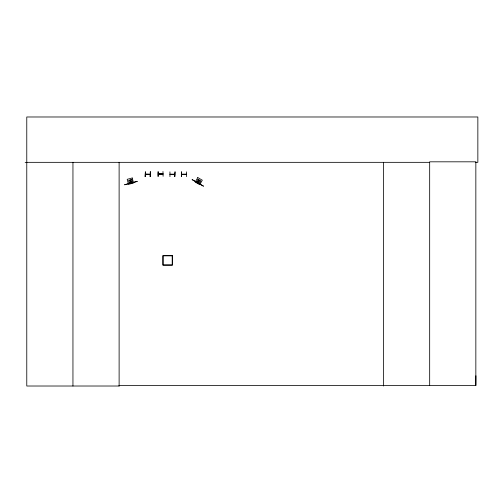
<?xml version="1.0" encoding="UTF-8"?>
<svg xmlns="http://www.w3.org/2000/svg" width="503" height="503" viewBox="0 0 503 503"><rect width="100%" height="100%" fill="white"/><g stroke="black" fill="none" stroke-linecap="round" stroke-linejoin="round"><path stroke-width="0.75" d="M475.498 162.337L477.85 162.337L477.85 116.985L26.772 116.985L26.772 386.015L119.186 386.015L119.123 385.487L475.844 385.487L475.913 375.76M158.212 173.912L163.029 174.082M145.392 174.183L150.202 174.183M169.964 174.183L174.774 174.183M195.46 181.457L197.49 182.784M198.962 179.929L198.459 180.797L199.389 181.332L199.886 180.464M197.824 182.979L197.516 182.639M158.263 173.912L162.966 173.812M162.972 173.981L158.231 174.107M145.442 174.183L150.202 174.352M181.702 174.183L186.406 174.145M131.025 183.117L131.195 183.073M131.038 182.979L128.278 183.714M129.749 180.42L130.78 180.143M130.101 183.092L131.905 182.608M124.625 184.695L137.2 181.325M124.656 184.827L137.237 181.457M130.189 183.413L131.993 182.929M197.931 182.885L198.044 182.947M162.972 171.492L163.104 176.302M25.15 162.526L26.772 162.519M26.772 162.337L429.675 162.337M186.456 171.863L186.525 176.672M170.045 174.352L174.774 174.403M186.462 174.352L181.715 174.371M169.964 176.672L169.932 171.863M162.551 174.007L162.526 174.095M199.238 180.168L199.572 180.363M198.83 180.162L199.754 180.696M197.189 182.3L198.811 183.237M192.184 179.565L203.457 186.072M192.115 179.678L203.394 186.192M197.025 182.589L198.641 183.526M130.711 179.885L130.969 180.854L129.937 181.13L129.68 180.162M158.2 176.402L158.131 171.598L158.017 176.408M475.844 385.487L475.844 161.815L429.675 161.815L429.675 385.487M383.5 162.337L383.5 386.015M150.234 171.863L150.271 176.672M119.117 162.337L119.117 386.015M72.948 162.337L72.948 386.015M197.798 177.578L195.195 182.086L199.704 184.689L202.307 180.181L197.798 177.578M198.006 179.382L196.805 181.464L199.641 183.098L200.842 181.017L198.006 179.382M198.226 181.206L197.861 181.841L198.786 182.375L199.15 181.74L198.226 181.206M132.22 177.974L127.19 179.32L128.535 184.35L133.565 183.004L132.22 177.974M131.773 179.602L128.611 180.445L129.233 182.771L132.396 181.923L131.773 179.602M131.088 181.306L130.057 181.583L130.246 182.293L131.277 182.017L131.088 181.306M145.392 171.863L145.153 176.672L145.392 171.863M150.472 171.863L150.202 176.672L150.472 171.863M175.038 171.863L174.774 176.672L175.038 171.863M181.652 171.863L181.407 176.672L181.614 171.863M172.466 255.574L162.853 255.574L162.853 265.188L172.466 265.188L172.466 255.574M172.196 255.845L163.117 255.845L163.117 264.924L172.196 264.924L172.196 255.845"/></g></svg>
